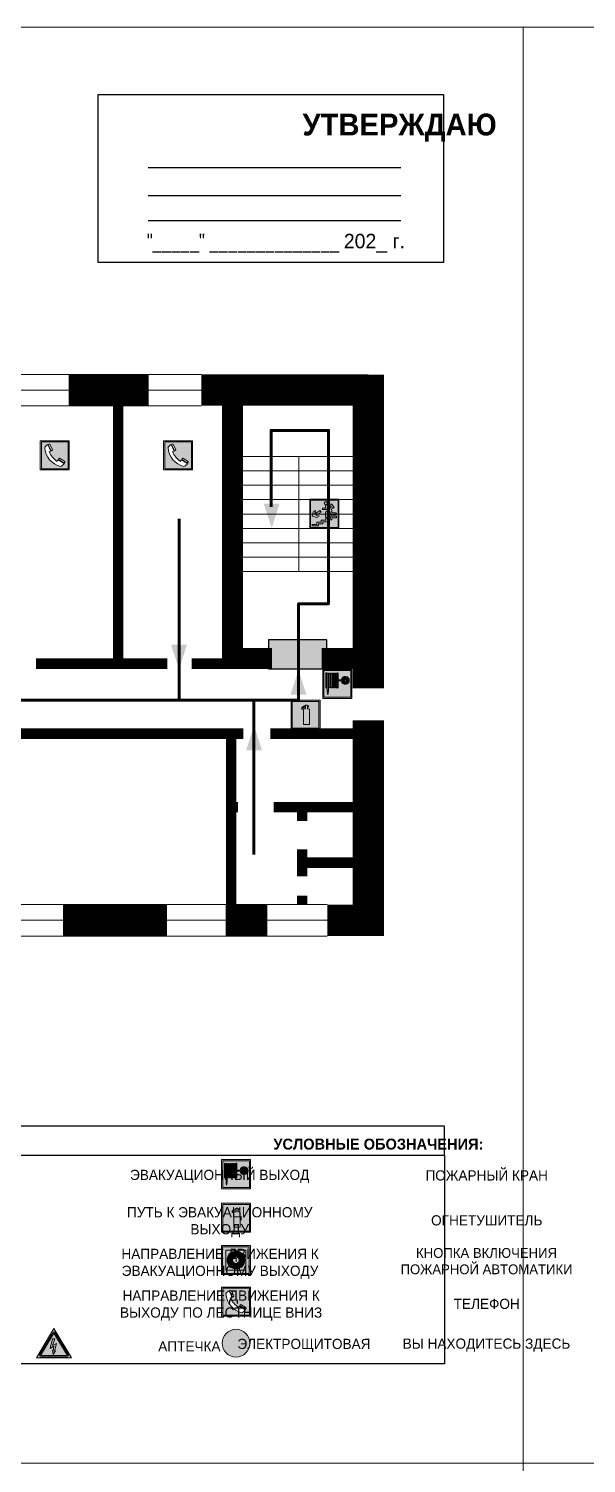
# Model space of a CAD drawing. Header units: millimetres. Extents: x 13810 to 67229, y 12374 to 21950.
# Drawn here: x 40202.7 to 40356.1, y 14154.5 to 14549.1 of the extents above; entities that cross this region are included whole.
import ezdxf

# ---------------------------------------------------------------- set-up
doc = ezdxf.new("R2010")
doc.units = ezdxf.units.MM
doc.layers.add('План_Штампы', color=7, linetype='Continuous')
doc.styles.add('обычный', font='arial.ttf')

# ---------------------------------------------------------------- blocks, each defined once
blk = doc.blocks.new('A$C3E6D3DDE')
at = {"lineweight": 5}
h = blk.add_hatch(color=40, dxfattribs=at)
h.paths.add_polyline_path([(24.1, 1.45), (16.46, -11.35), (31.74, -11.35)])
h.paths.add_polyline_path([(24.09, -0.46), (30.03, -10.41), (18.14, -10.41)], flags=16)
h.paths.add_polyline_path([(24.54, -3.08), (23.41, -6.02), (25.13, -5.01), (24.33, -8.5), (24.82, -8.27), (23.79, -9.86), (23.4, -8.04), (23.8, -8.43), (24.04, -6.29), (22.39, -7.25), (23.44, -3.08)], flags=0)
h = blk.add_hatch(color=256, dxfattribs=at)
h.paths.add_polyline_path([(24.37, 0.03, 0.567511), (23.82, 0.03), (17.59, -10.4, 0.582454), (17.86, -10.88), (30.32, -10.88, 0.582149), (30.6, -10.4)])
h.paths.add_polyline_path([(24.09, -0.46), (18.14, -10.41), (30.03, -10.41)], flags=16)
h.paths.add_polyline_path([(24.54, -3.08), (23.41, -6.02), (25.13, -5.01), (24.33, -8.5), (24.82, -8.27), (23.79, -9.86), (23.4, -8.04), (23.8, -8.43), (24.04, -6.29), (22.39, -7.25), (23.44, -3.08)], flags=0)
h = blk.add_hatch(color=40, dxfattribs=at)
h.paths.add_polyline_path([(24.09, -0.46), (18.14, -10.41), (30.03, -10.41)])
h.paths.add_polyline_path([(24.82, -8.27), (23.79, -9.86), (23.4, -8.04), (23.8, -8.43), (24.04, -6.29), (22.39, -7.25), (23.44, -3.08), (24.54, -3.08), (23.41, -6.02), (25.13, -5.01), (24.33, -8.5)], flags=16)
at = {"color": 40, "lineweight": 5}
for p, q in [((16.46, -11.35), (24.1, 1.45)), ((24.1, 1.45), (31.74, -11.35))]:
    blk.add_line(p, q, dxfattribs=at)
at = {"lineweight": 5}
for p, q in [((17.59, -10.4), (23.82, 0.03)), ((24.37, 0.03), (30.6, -10.4)), ((18.14, -10.41), (24.09, -0.46)), ((23.44, -3.08), (22.39, -7.25)), ((22.39, -7.25), (24.04, -6.29)), ((23.41, -6.02), (24.54, -3.08)), ((25.13, -5.01), (23.41, -6.02)), ((24.54, -3.08), (23.44, -3.08)), ((24.04, -6.29), (23.8, -8.43)), ((24.09, -0.46), (30.03, -10.41)), ((24.33, -8.5), (25.13, -5.01)), ((17.86, -10.88), (30.32, -10.88)), ((18.14, -10.41), (30.03, -10.41)), ((23.8, -8.43), (23.4, -8.04)), ((23.4, -8.04), (23.79, -9.86)), ((23.79, -9.86), (24.82, -8.27)), ((24.82, -8.27), (24.33, -8.5))]:
    blk.add_line(p, q, dxfattribs=at)
at = {"color": 50, "lineweight": 5}
blk.add_line((31.74, -11.35), (16.46, -11.35), dxfattribs=at)
blk = doc.blocks.new('A$C37112FD5')
at = {"true_color": 0xf5f5ff}
h = blk.add_hatch(color=7, dxfattribs=at)
h.dxf.hatch_style = 1
h.paths.add_polyline_path([(12.8, -7.4), (0, -7.4), (0, -20.2), (12.8, -20.2)])
h.paths.add_polyline_path([(12.29, -7.91), (12.29, -19.69), (0.51, -19.69), (0.51, -7.91)], flags=16)
h.paths.add_polyline_path([(4.98, -9.04, -0.42597), (5.17, -9.22), (5.17, -12.25), (5.17, -15.29, -0.432244), (4.98, -15.47), (4.83, -15.47, -0.42597), (4.64, -15.29), (4.64, -12.25), (4.64, -9.22, -0.432244), (4.83, -9.04)], flags=0)
h.paths.add_polyline_path([(4.28, -9.22), (4.28, -12.25), (4.28, -15.29, -0.432244), (4.09, -15.47), (3.94, -15.47, -0.42597), (3.75, -15.29), (3.75, -12.25), (3.75, -9.22, -0.432244), (3.94, -9.04), (4.09, -9.04, -0.42597)], flags=0)
h.paths.add_polyline_path([(5.72, -9.04), (5.87, -9.04, -0.42597), (6.06, -9.22), (6.06, -12.25), (6.06, -15.29, -0.432244), (5.87, -15.47), (5.72, -15.47, -0.42597), (5.53, -15.29), (5.53, -12.25), (5.53, -9.22, -0.432244)], flags=0)
h.paths.add_polyline_path([(6.42, -8.9), (6.5, -8.9, -0.42597), (6.69, -9.08), (6.69, -12.03), (8.21, -12.03, -15.824349), (8.21, -12.47), (6.69, -12.47), (6.69, -15.42, -0.432244), (6.5, -15.6), (6.42, -15.6)], flags=0)
h.paths.add_polyline_path([(3.39, -9.22), (3.39, -12.25), (3.39, -15.29, -0.432244), (3.2, -15.47), (3.05, -15.47, -0.42597), (2.85, -15.29), (2.85, -12.25), (2.85, -9.22, -0.432244), (3.05, -9.04), (3.2, -9.04, -0.42597)], flags=0)
h.paths.add_polyline_path([(2.5, -9.22), (2.5, -16.71), (1.96, -16.71), (1.96, -9.22, -0.432244), (2.15, -9.04), (2.31, -9.04, -0.42597)], flags=0)
h.paths.add_polyline_path([(1.61, -8.9), (1.61, -15.6), (1.57, -15.6, -0.42597), (1.37, -15.42), (1.37, -12.03), (1.37, -9.09, -0.432244), (1.57, -8.9)], flags=0)
h.paths.add_polyline_path([(9.76, -10.81), (9.76, -12.03), (8.49, -12.03, -0.336371)], flags=0)
h.paths.add_polyline_path([(8.49, -12.47), (9.76, -12.47), (9.76, -13.7, -0.336371)], flags=0)
h.paths.add_polyline_path([(10.11, -10.81, -0.336371), (11.38, -12.03), (10.11, -12.03)], flags=0)
h.paths.add_polyline_path([(10.11, -12.47), (11.38, -12.47, -0.336371), (10.11, -13.7)], flags=0)
h.paths.add_polyline_path([(2.5, -16.84), (2.5, -17.05), (1.97, -17.05), (1.97, -16.84)], flags=0)
h.paths.add_polyline_path([(2.5, -17.24, -0.033778), (2.24, -18.6, -0.033778), (1.97, -17.24)], flags=0)
h = blk.add_hatch(color=242)
h.dxf.hatch_style = 1
h.paths.add_polyline_path([(12.29, -7.91), (0.51, -7.91), (0.51, -19.69), (12.29, -19.69)])
h.paths.add_polyline_path([(6.42, -15.6), (6.42, -8.9), (6.5, -8.9, -0.42597), (6.69, -9.08), (6.69, -12.03), (8.21, -12.03, -15.824349), (8.21, -12.47), (6.69, -12.47), (6.69, -15.42, -0.432244), (6.5, -15.6)], flags=16)
h.paths.add_polyline_path([(5.87, -15.47), (5.72, -15.47, -0.42597), (5.53, -15.29), (5.53, -12.25), (5.53, -9.22, -0.432244), (5.72, -9.04), (5.87, -9.04, -0.42597), (6.06, -9.22), (6.06, -12.25), (6.06, -15.29, -0.432244)], flags=16)
h.paths.add_polyline_path([(4.98, -15.47), (4.83, -15.47, -0.42597), (4.64, -15.29), (4.64, -12.25), (4.64, -9.22, -0.432244), (4.83, -9.04), (4.98, -9.04, -0.42597), (5.17, -9.22), (5.17, -12.25), (5.17, -15.29, -0.432244)], flags=16)
h.paths.add_polyline_path([(4.09, -15.47), (3.94, -15.47, -0.42597), (3.75, -15.29), (3.75, -12.25), (3.75, -9.22, -0.432244), (3.94, -9.04), (4.09, -9.04, -0.42597), (4.28, -9.22), (4.28, -12.25), (4.28, -15.29, -0.432244)], flags=16)
h.paths.add_polyline_path([(3.2, -15.47), (3.05, -15.47, -0.42597), (2.85, -15.29), (2.85, -12.25), (2.85, -9.22, -0.432244), (3.05, -9.04), (3.2, -9.04, -0.42597), (3.39, -9.22), (3.39, -12.25), (3.39, -15.29, -0.432244)], flags=16)
h.paths.add_polyline_path([(2.5, -17.05), (1.97, -17.05), (1.97, -16.84), (2.5, -16.84)], flags=16)
h.paths.add_polyline_path([(2.5, -17.24, -0.033778), (2.24, -18.6, -0.033778), (1.97, -17.24)], flags=16)
h.paths.add_polyline_path([(2.5, -16.71), (1.96, -16.71), (1.96, -9.22, -0.432244), (2.15, -9.04), (2.31, -9.04, -0.42597), (2.5, -9.22)], flags=16)
h.paths.add_polyline_path([(1.61, -15.6), (1.57, -15.6, -0.42597), (1.37, -15.42), (1.37, -12.03), (1.37, -9.09, -0.432244), (1.57, -8.9), (1.61, -8.9)], flags=16)
h.paths.add_polyline_path([(8.49, -12.47), (9.76, -12.47), (9.76, -13.7, -0.336371)], flags=0)
h.paths.add_polyline_path([(10.11, -13.7), (10.11, -12.47), (11.38, -12.47, -0.336371)], flags=0)
h.paths.add_polyline_path([(8.49, -12.03, -0.336371), (9.76, -10.81), (9.76, -12.03)], flags=0)
h.paths.add_polyline_path([(10.11, -12.03), (10.11, -10.81, -0.336371), (11.38, -12.03)], flags=0)
h = blk.add_hatch(color=7, dxfattribs=at)
h.dxf.hatch_style = 1
h.paths.add_polyline_path([(1.61, -8.9), (1.57, -8.9, 0.432244), (1.37, -9.09), (1.37, -12.03), (1.37, -15.42, 0.42597), (1.57, -15.6), (1.61, -15.6)])
h.paths.add_polyline_path([(2.5, -9.22, 0.42597), (2.31, -9.04), (2.15, -9.04, 0.432244), (1.96, -9.22), (1.96, -16.71), (2.5, -16.71)])
h.paths.add_polyline_path([(2.5, -16.84), (1.97, -16.84), (1.97, -17.05), (2.5, -17.05)])
h.paths.add_polyline_path([(2.5, -17.24), (1.97, -17.24, 0.033778), (2.24, -18.6, 0.033778)])
h.paths.add_polyline_path([(3.39, -12.25), (3.39, -9.22, 0.42597), (3.2, -9.04), (3.05, -9.04, 0.432244), (2.85, -9.22), (2.85, -12.25), (2.85, -15.29, 0.42597), (3.05, -15.47), (3.2, -15.47, 0.432244), (3.39, -15.29)])
h.paths.add_polyline_path([(4.28, -12.25), (4.28, -9.22, 0.42597), (4.09, -9.04), (3.94, -9.04, 0.432244), (3.75, -9.22), (3.75, -12.25), (3.75, -15.29, 0.42597), (3.94, -15.47), (4.09, -15.47, 0.432244), (4.28, -15.29)])
h.paths.add_polyline_path([(5.17, -12.25), (5.17, -9.22, 0.42597), (4.98, -9.04), (4.83, -9.04, 0.432244), (4.64, -9.22), (4.64, -12.25), (4.64, -15.29, 0.42597), (4.83, -15.47), (4.98, -15.47, 0.432244), (5.17, -15.29)])
h.paths.add_polyline_path([(6.06, -12.25), (6.06, -9.22, 0.42597), (5.87, -9.04), (5.72, -9.04, 0.432244), (5.53, -9.22), (5.53, -12.25), (5.53, -15.29, 0.42597), (5.72, -15.47), (5.87, -15.47, 0.432244), (6.06, -15.29)])
h.paths.add_polyline_path([(6.69, -12.47), (8.21, -12.47, 15.824349), (8.21, -12.03), (6.69, -12.03), (6.69, -9.08, 0.42597), (6.5, -8.9), (6.42, -8.9), (6.42, -15.6), (6.5, -15.6, 0.432244), (6.69, -15.42)])
h.paths.add_polyline_path([(8.49, -12.47), (9.76, -12.47), (9.76, -13.7, -0.336371)], flags=16)
h.paths.add_polyline_path([(8.49, -12.03, -0.336371), (9.76, -10.81), (9.76, -12.03)], flags=16)
h.paths.add_polyline_path([(10.11, -12.47), (11.38, -12.47, -0.336371), (10.11, -13.7)], flags=16)
h.paths.add_polyline_path([(10.11, -12.03), (10.11, -10.81, -0.336371), (11.38, -12.03)], flags=16)
h = blk.add_hatch(color=242)
h.dxf.hatch_style = 1
h.paths.add_polyline_path([(9.76, -10.81, 0.336371), (8.49, -12.03), (9.76, -12.03)])
h.paths.add_polyline_path([(10.11, -10.81), (10.11, -12.03), (11.38, -12.03, 0.336371)])
h.paths.add_polyline_path([(11.38, -12.47), (10.11, -12.47), (10.11, -13.7, 0.336371)])
h.paths.add_polyline_path([(9.76, -12.47), (8.49, -12.47, 0.336371), (9.76, -13.7)])
at = {"color": 242, "lineweight": 5}
for p, q in [((0, -20.2), (0, -7.4)), ((0, -7.4), (12.8, -7.4)), ((1.37, -12.03), (1.37, -9.08)), ((1.37, -12.03), (1.37, -15.42)), ((1.57, -8.9), (1.61, -8.9)), ((1.61, -8.9), (1.61, -15.6)), ((1.96, -16.71), (1.96, -9.22)), ((2.15, -9.04), (2.31, -9.04)), ((2.5, -16.71), (2.5, -9.22)), ((2.85, -12.25), (2.85, -9.22)), ((2.85, -12.25), (2.85, -15.29)), ((3.05, -9.04), (3.2, -9.04)), ((3.39, -12.25), (3.39, -9.22)), ((3.39, -12.25), (3.39, -15.29)), ((3.75, -12.25), (3.75, -9.22)), ((3.75, -12.25), (3.75, -15.29)), ((3.94, -9.04), (4.09, -9.04)), ((4.28, -12.25), (4.28, -9.22)), ((4.28, -12.25), (4.28, -15.29)), ((4.64, -12.25), (4.64, -9.22)), ((4.64, -12.25), (4.64, -15.29)), ((4.83, -9.04), (4.98, -9.04)), ((5.17, -12.25), (5.17, -9.22)), ((5.17, -12.25), (5.17, -15.29)), ((5.53, -12.25), (5.53, -9.22)), ((5.53, -12.25), (5.53, -15.29)), ((5.72, -9.04), (5.87, -9.04)), ((6.06, -12.25), (6.06, -9.22)), ((6.06, -12.25), (6.06, -15.29)), ((6.42, -8.9), (6.42, -15.6)), ((6.5, -8.9), (6.42, -8.9)), ((6.69, -12.03), (6.69, -9.08)), ((8.21, -12.03), (6.69, -12.03)), ((8.21, -12.47), (6.69, -12.47)), ((6.69, -12.47), (6.69, -15.42)), ((9.76, -12.03), (8.49, -12.03)), ((9.76, -12.47), (8.49, -12.47)), ((9.76, -10.81), (9.76, -12.03)), ((9.76, -12.47), (9.76, -13.7)), ((10.11, -10.81), (10.11, -12.03)), ((11.38, -12.03), (10.11, -12.03)), ((11.38, -12.47), (10.11, -12.47)), ((10.11, -12.47), (10.11, -13.7)), ((12.8, -20.2), (12.8, -7.4)), ((1.57, -15.6), (1.61, -15.6)), ((1.96, -16.71), (2.5, -16.71)), ((1.97, -16.84), (2.5, -16.84)), ((1.97, -17.05), (1.97, -16.84)), ((2.5, -17.05), (1.97, -17.05)), ((1.97, -17.24), (2.5, -17.24)), ((2.5, -16.84), (2.5, -17.05)), ((3.05, -15.47), (3.2, -15.47)), ((3.94, -15.47), (4.09, -15.47)), ((4.83, -15.47), (4.98, -15.47)), ((5.72, -15.47), (5.87, -15.47)), ((6.42, -15.6), (6.5, -15.6)), ((0, -20.2), (12.8, -20.2))]:
    blk.add_line(p, q, dxfattribs=at)
blk.add_lwpolyline([(0.51, -7.91), (12.29, -7.91), (12.29, -19.69), (0.51, -19.69)], close=True, dxfattribs=at)
for centre, radius, start, end in [((1.56, -9.09), 0.182, 87.10267, 180.60715), ((2.15, -9.22), 0.182, 87.10267, 180.60715), ((2.32, -9.22), 0.182, 359.39285, 92.89733), ((3.04, -9.22), 0.182, 87.10267, 180.60715), ((3.21, -9.22), 0.182, 359.39285, 92.89733), ((3.93, -9.22), 0.182, 87.10267, 180.60715), ((4.1, -9.22), 0.182, 359.39285, 92.89733), ((4.82, -9.22), 0.182, 87.10267, 180.60715), ((4.99, -9.22), 0.182, 359.39285, 92.89733), ((5.71, -9.22), 0.182, 87.10267, 180.60715), ((5.88, -9.22), 0.182, 359.39285, 92.89733), ((6.51, -9.09), 0.182, 359.39285, 92.89733), ((9.93, -12.25), 1.74, 187.23185, 172.76815), ((9.93, -12.25), 1.46, 96.99266, 171.35851), ((9.93, -12.25), 1.46, 188.64149, 263.00734), ((9.93, -12.25), 1.46, 8.64149, 83.00734), ((9.93, -12.25), 1.46, 276.99266, 351.35851), ((1.56, -15.42), 0.182, 179.39285, 272.89733), ((12.17, -15.98), 10.27, 187.04098, 194.7793), ((-7.7, -15.98), 10.27, 345.2207, 352.95902), ((3.04, -15.29), 0.182, 179.39285, 272.89733), ((3.21, -15.29), 0.182, 267.10267, 0.60715), ((3.93, -15.29), 0.182, 179.39285, 272.89733), ((4.1, -15.29), 0.182, 267.10267, 0.60715), ((4.82, -15.29), 0.182, 179.39285, 272.89733), ((4.99, -15.29), 0.182, 267.10267, 0.60715), ((5.71, -15.29), 0.182, 179.39285, 272.89733), ((5.88, -15.29), 0.182, 267.10267, 0.60715), ((6.51, -15.42), 0.182, 267.10267, 0.60715)]:
    blk.add_arc(centre, radius, start, end, dxfattribs=at)
blk = doc.blocks.new('A$C7B8C2D5B')
at = {"lineweight": 0}
h = blk.add_hatch(color=5, dxfattribs=at)
h.dxf.hatch_style = 1
h.paths.add_polyline_path([(1.4, -3.02, 1), (-2.11, -3.02, 1)])
at = {"color": 5, "lineweight": 0}
blk.add_circle((-0.36, -3.02), 1.75, dxfattribs=at)
blk = doc.blocks.new('A$C456E1F9C')
at = {"lineweight": 5}
h = blk.add_hatch(color=242, dxfattribs=at)
h.paths.add_polyline_path([(0.51, -1.47), (0.51, -13.26), (12.29, -13.26), (12.29, -1.47)])
h.paths.add_polyline_path([(5.42, -4.95, -0.254479), (4.78, -5.4), (3.52, -2.53, -0.209735), (4.23, -2.4)], flags=16)
h.paths.add_polyline_path([(8.53, -8.6), (10.87, -10.17), (10.54, -10.76), (8.03, -9.13, -0.192251)], flags=16)
h.paths.add_polyline_path([(4.61, -5.49, 0.005518), (3.87, -5.72, 0.128647), (7.49, -10.01, 0.00809), (7.83, -9.33), (10.47, -10.97, -0.16736), (8.99, -12.25, -0.327862), (1.95, -3.95, -0.166952), (3.36, -2.62)], flags=16)
at = {"color": 242, "lineweight": 5}
for p, q in [((0, -13.77), (0, -0.97)), ((12.8, -0.97), (0, -0.97)), ((4.61, -5.49), (3.36, -2.62)), ((3.52, -2.53), (4.78, -5.4)), ((4.23, -2.4), (5.42, -4.95)), ((12.8, -13.77), (12.8, -0.97)), ((7.83, -9.33), (10.47, -10.97)), ((8.03, -9.13), (10.54, -10.76)), ((10.81, -10.12), (8.53, -8.6)), ((10.54, -10.76), (10.8, -10.3)), ((10.8, -10.3), (10.81, -10.12)), ((0, -13.77), (12.8, -13.77))]:
    blk.add_line(p, q, dxfattribs=at)
blk.add_lwpolyline([(0.51, -1.47), (12.29, -1.47), (12.29, -13.26), (0.51, -13.26)], close=True, dxfattribs=at)
for centre, radius, start, end in [((4.59, -5.34), 2.99, 114.28453, 152.19739), ((11.12, -3.31), 9.19, 183.99153, 256.60086), ((4.02, -3.27), 0.891, 76.32839, 123.70924), ((14.98, -39.1), 35.17, 107.14873, 108.41345), ((13.86, -0.94), 11.08, 205.55365, 234.87622), ((4.68, -4.59), 0.824, 276.9621, 334.07228), ((-13.31, 0.8), 23.44, 332.54871, 334.40268), ((8.94, -9.5), 0.989, 114.40924, 157.93883), ((7.87, -9.46), 3, 291.92908, 329.9329)]:
    blk.add_arc(centre, radius, start, end, dxfattribs=at)
blk = doc.blocks.new('A$C54414219')
at = {"true_color": 0xffffff}
h = blk.add_hatch(color=7, dxfattribs=at)
h.paths.add_polyline_path([(2.39, -9.45), (2.39, -18.3), (11.23, -18.3), (11.23, -9.45)], flags=0)
h.paths.add_polyline_path([(10.71, -13.87, -1), (2.92, -13.87, -1)], flags=0)
h.paths.add_polyline_path([(8.3, -13.87, -1), (5.33, -13.87, -1)], flags=0)
h.paths.add_polyline_path([(0.41, -7.47), (0.41, -20.27), (13.21, -20.27), (13.21, -7.47)])
h.paths.add_polyline_path([(0.92, -19.77), (12.71, -19.77), (12.71, -7.98), (0.92, -7.98)], flags=16)
h.paths.add_polyline_path([(11.23, -9.45), (11.23, -18.3), (2.39, -18.3), (2.39, -9.45)], flags=0)
at = {"lineweight": 5}
h = blk.add_hatch(color=242, dxfattribs=at)
h.paths.add_polyline_path([(12.71, -7.98), (0.92, -7.98), (0.92, -19.77), (12.71, -19.77)])
h.paths.add_polyline_path([(11.23, -18.3), (2.39, -18.3), (2.39, -9.45), (11.23, -9.45)], flags=16)
h.paths.add_polyline_path([(10.71, -13.87, -1), (2.92, -13.87, -1)], flags=0)
h.paths.add_polyline_path([(8.3, -13.87, -1), (5.33, -13.87, -1)], flags=0)
at = {"true_color": 0xffffff}
h = blk.add_hatch(color=7, dxfattribs=at)
h.paths.add_polyline_path([(2.39, -9.45), (2.39, -18.3), (11.23, -18.3), (11.23, -9.45)])
h.paths.add_polyline_path([(10.71, -13.87, -1), (2.92, -13.87, -1)], flags=16)
h.paths.add_polyline_path([(8.3, -13.87, -1), (5.33, -13.87, -1)], flags=0)
at = {"lineweight": 5}
h = blk.add_hatch(color=242, dxfattribs=at)
h.paths.add_polyline_path([(2.92, -13.87, 1), (10.71, -13.87, 1)])
h.paths.add_polyline_path([(8.3, -13.87, -1), (5.33, -13.87, -1)], flags=16)
at = {"color": 242, "lineweight": 5}
for p, q in [((0.41, -20.27), (0.41, -7.47)), ((0.41, -7.47), (13.21, -7.47)), ((0.41, -7.47), (13.21, -7.47)), ((13.21, -20.27), (13.21, -7.47)), ((0.41, -20.27), (13.21, -20.27))]:
    blk.add_line(p, q, dxfattribs=at)
for points in [[(0.92, -7.98), (12.71, -7.98), (12.71, -19.77), (0.92, -19.77)], [(2.39, -9.45), (11.23, -9.45), (11.23, -18.3), (2.39, -18.3)]]:
    blk.add_lwpolyline(points, close=True, dxfattribs=at)
for radius in [3.89, 1.49]:
    blk.add_circle((6.81, -13.87), radius, dxfattribs=at)
blk = doc.blocks.new('A$C3AD82952')
at = {"true_color": 0xf5f5ff}
h = blk.add_hatch(color=7, dxfattribs=at)
h.dxf.hatch_style = 1
h.paths.add_polyline_path([(8.21, 8.73, 0.414214), (7.89, 9.05), (7.22, 9.05), (7.22, 9.92), (7.59, 9.92, 1), (7.57, 10.36), (7.22, 10.36), (7.22, 10.6), (6.43, 10.6), (6.43, 10.36), (6.01, 10.36), (4.74, 9.59), (4.74, 8.69), (4.98, 8.73), (4.98, 9.26), (6.12, 9.91), (6.43, 9.91), (6.43, 9.05), (5.76, 9.05, 0.414214), (5.44, 8.73), (5.44, 2.2), (8.21, 2.2)], flags=0)
h.paths.add_polyline_path([(12.8, 12.8), (0, 12.8), (0, 0), (12.8, 0)])
h.paths.add_polyline_path([(0.51, 12.29), (12.29, 12.29), (12.29, 0.51), (0.51, 0.51)], flags=16)
h.paths.add_polyline_path([(4.74, 9.59), (6.01, 10.36), (6.43, 10.36), (6.43, 10.6), (7.22, 10.6), (7.22, 10.36), (7.59, 10.36, -0.94586), (7.59, 9.92), (7.22, 9.92), (7.22, 9.05), (7.89, 9.05, -0.414214), (8.21, 8.73), (8.21, 2.2), (5.44, 2.2), (5.44, 8.73, -0.414214), (5.76, 9.05), (6.43, 9.05), (6.43, 9.91), (6.12, 9.91), (4.98, 9.26), (4.98, 8.73), (4.74, 8.69)], flags=0)
h = blk.add_hatch(color=242)
h.dxf.hatch_style = 1
h.paths.add_polyline_path([(12.29, 12.29), (0.51, 12.29), (0.51, 0.51), (12.29, 0.51)])
h.paths.add_polyline_path([(4.74, 8.69), (4.74, 9.59), (6.01, 10.36), (6.43, 10.36), (6.43, 10.6), (7.22, 10.6), (7.22, 10.36), (7.59, 10.36, -0.94586), (7.59, 9.92), (7.22, 9.92), (7.22, 9.05), (7.89, 9.05, -0.414214), (8.21, 8.73), (8.21, 2.2), (5.44, 2.2), (5.44, 8.73, -0.414214), (5.76, 9.05), (6.43, 9.05), (6.43, 9.91), (6.12, 9.91), (4.98, 9.26), (4.98, 8.73)], flags=16)
h = blk.add_hatch(color=7, dxfattribs=at)
h.dxf.hatch_style = 1
h.paths.add_polyline_path([(8.21, 8.73, 0.414214), (7.89, 9.05), (7.22, 9.05), (7.22, 9.92), (7.59, 9.92, 1), (7.57, 10.36), (7.22, 10.36), (7.22, 10.6), (6.43, 10.6), (6.43, 10.36), (6.01, 10.36), (4.74, 9.59), (4.74, 8.69), (4.98, 8.73), (4.98, 9.26), (6.12, 9.91), (6.43, 9.91), (6.43, 9.05), (5.76, 9.05, 0.414214), (5.44, 8.73), (5.44, 2.2), (8.21, 2.2)])
at = {"color": 242, "lineweight": 5}
for p, q in [((0, 0), (0, 12.8)), ((0, 12.8), (12.8, 12.8)), ((12.8, 0), (12.8, 12.8)), ((6.01, 10.36), (4.74, 9.59)), ((4.74, 9.59), (4.74, 8.69)), ((4.74, 8.69), (4.98, 8.73)), ((4.98, 9.26), (6.12, 9.91)), ((4.98, 8.73), (4.98, 9.26)), ((5.44, 2.2), (5.44, 8.73)), ((5.76, 9.05), (6.43, 9.05)), ((6.01, 10.36), (6.43, 10.36)), ((6.12, 9.91), (6.43, 9.91)), ((7.22, 10.6), (6.43, 10.6)), ((6.43, 10.6), (6.43, 10.36)), ((6.43, 9.91), (6.43, 9.05)), ((7.22, 10.36), (7.22, 10.6)), ((7.59, 10.36), (7.22, 10.36)), ((7.22, 9.05), (7.22, 9.92)), ((7.59, 9.92), (7.22, 9.92)), ((7.89, 9.05), (7.22, 9.05)), ((8.21, 2.2), (8.21, 8.73)), ((0, 0), (12.8, 0)), ((5.44, 2.2), (8.21, 2.2))]:
    blk.add_line(p, q, dxfattribs=at)
blk.add_lwpolyline([(0.51, 12.29), (12.29, 12.29), (12.29, 0.51), (0.51, 0.51)], close=True, dxfattribs=at)
for centre, radius, start, end in [((5.76, 8.73), 0.32, 90, 180), ((7.58, 10.14), 0.223, 273.18746, 86.81254), ((7.89, 8.73), 0.32, 0, 90)]:
    blk.add_arc(centre, radius, start, end, dxfattribs=at)
blk = doc.blocks.new('A$C7B4425F7')
at = {"true_color": 0xffffff}
blk.add_hatch(color=7, dxfattribs=at).paths.add_polyline_path([(0, 0), (-16, 0), (-16, -8), (0, -8)])
h = blk.add_hatch(color=126)
h.paths.add_polyline_path([(-0.2, -0.2), (-15.8, -0.2), (-15.8, -7.8), (-0.2, -7.8)])
h.paths.add_polyline_path([(-11.76, -2.03), (-11.76, -3.66), (-11.17, -3.66, -0.568275), (-11.17, -6.18), (-12.58, -6.18), (-12.58, -2.03)], flags=16)
h.paths.add_polyline_path([(-13.33, -4.12, -0.495768), (-13.59, -6.18), (-15.03, -6.18), (-15.03, -2.03), (-13.59, -2.03, -0.487973)], flags=16)
h.paths.add_polyline_path([(-10.25, -2.03), (-9.48, -2.03), (-9.48, -6.18), (-10.25, -6.18)], flags=16)
h.paths.add_polyline_path([(-13.84, -3.69), (-14.24, -3.69), (-14.24, -3.03), (-13.9, -3.03, -0.692621)], flags=0)
h.paths.add_polyline_path([(-9.15, -2.03), (-8.4, -2.03), (-8.04, -3.07), (-7.68, -2.03), (-6.93, -2.03), (-7.64, -4.1), (-6.93, -6.18), (-7.68, -6.18), (-8.04, -5.14), (-8.4, -6.18), (-9.15, -6.18), (-8.44, -4.1)], flags=16)
h.paths.add_polyline_path([(-11.76, -4.46), (-11.42, -4.46, -0.692621), (-11.36, -5.12), (-11.76, -5.12)], flags=0)
h.paths.add_polyline_path([(-13.9, -5.2), (-14.24, -5.2), (-14.24, -4.55), (-13.84, -4.55, -0.708038)], flags=0)
edge = h.paths.add_edge_path(flags=16)
edge.add_ellipse((-5.51, -4.08), major_axis=(0, 2.05), ratio=0.586184, start_angle=0, end_angle=360)
edge = h.paths.add_edge_path(flags=0)
edge.add_ellipse((-5.51, -4.08), major_axis=(0, 1.14), ratio=0.454828, start_angle=0, end_angle=360)
h.paths.add_polyline_path([(-4.13, -4.96, 0.377264), (-3.48, -4.52, 0.0555), (-3.16, -2.03), (-1.66, -2.03), (-1.66, -4.96), (-0.96, -4.96), (-0.96, -7.01), (-1.75, -7.01), (-1.75, -6.18), (-3.3, -6.18), (-3.3, -7.02), (-4.13, -7.02)], flags=16)
h.paths.add_polyline_path([(-2.73, -2.91), (-2.28, -2.91), (-2.28, -4.96), (-3.05, -4.96, 0.079136)], flags=0)
at = {"color": 126}
blk.add_lwpolyline([(-16, -8), (0, -8), (0, 0), (-16, 0)], close=True, dxfattribs=at)
blk = doc.blocks.new('вниз 3')
at = {"lineweight": 0, "true_color": 0xffffff}
h = blk.add_hatch(color=7, dxfattribs=at)
h.dxf.hatch_style = 1
h.paths.add_polyline_path([(40997.5, -4475.69), (40997.25, -4475.28), (40995.76, -4476.15), (40995.97, -4475.23), (40995.39, -4475.56), (40995.05, -4476.83), (40996.33, -4477.17), (40996.91, -4476.83), (40996, -4476.55)], flags=0)
h.paths.add_polyline_path([(40999.81, -4473.95), (41000.22, -4473.95), (41000.64, -4474.67), (41001.03, -4474.43), (41000.46, -4473.49), (41000.42, -4473.49), (40999.43, -4473.49), (40998.68, -4473.92), (40998.68, -4474.57), (40997.88, -4474.57), (40997.88, -4475), (40999.14, -4475), (40999.14, -4474.43), (40999.14, -4474.38), (40999.59, -4475.15), (40998.72, -4475.67), (40998.72, -4477.06), (40999.24, -4477.06), (40999.24, -4475.96), (40999.95, -4475.56), (40999.95, -4476.43), (41001.61, -4476.43), (41001.61, -4475.88), (41000.47, -4475.88), (41000.47, -4475.12)], flags=0)
h.paths.add_polyline_path([(40999.2, -4473.24, 1), (40998.35, -4473.24, 1)], flags=0)
h.paths.add_polyline_path([(41000.46, -4477.26), (41001.69, -4477.26), (41001.69, -4476.84), (41000.03, -4476.84), (41000.03, -4477.39), (40998.78, -4477.39), (40998.78, -4477.95), (40997.53, -4477.95), (40997.53, -4478.5), (40996.29, -4478.5), (40996.29, -4479.06), (40995.05, -4479.06), (40995.05, -4479.48), (40995.29, -4479.48), (40996.72, -4479.48), (40996.72, -4478.92), (40997.97, -4478.92), (40997.97, -4478.36), (40999.2, -4478.36), (40999.2, -4477.81), (41000.46, -4477.81)], flags=0)
h.paths.add_polyline_path([(41002.37, -4472.17), (40994.37, -4472.17), (40994.37, -4480.17), (41002.37, -4480.17)])
h.paths.add_polyline_path([(41002.16, -4479.96), (40994.57, -4479.96), (40994.57, -4472.37), (41002.16, -4472.37)], flags=16)
h.paths.add_polyline_path([(41001.61, -4475.88), (41001.61, -4476.43), (40999.95, -4476.43), (40999.95, -4475.56), (40999.24, -4475.96), (40999.24, -4477.06), (40998.72, -4477.06), (40998.72, -4475.67), (40999.59, -4475.15), (40999.14, -4474.38), (40999.14, -4474.43), (40999.14, -4475), (40997.88, -4475), (40997.88, -4474.57), (40998.68, -4474.57), (40998.68, -4473.92), (40999.43, -4473.49), (41000.42, -4473.49), (41000.46, -4473.49), (41001.03, -4474.43), (41000.64, -4474.67), (41000.22, -4473.95), (40999.81, -4473.95), (41000.47, -4475.12), (41000.47, -4475.88)], flags=0)
h.paths.add_polyline_path([(41001.69, -4476.84), (41001.69, -4477.26), (41000.46, -4477.26), (41000.46, -4477.81), (40999.2, -4477.81), (40999.2, -4478.36), (40997.97, -4478.36), (40997.97, -4478.92), (40996.72, -4478.92), (40996.72, -4479.48), (40995.05, -4479.48), (40995.05, -4479.06), (40996.29, -4479.06), (40996.29, -4478.5), (40997.53, -4478.5), (40997.53, -4477.95), (40998.78, -4477.95), (40998.78, -4477.39), (41000.03, -4477.39), (41000.03, -4476.84)], flags=0)
h.paths.add_polyline_path([(40998.35, -4473.24, -1), (40999.2, -4473.24, -1)], flags=0)
h.paths.add_polyline_path([(40997.5, -4475.69), (40996, -4476.55), (40996.91, -4476.83), (40996.33, -4477.17), (40995.05, -4476.83), (40995.39, -4475.56), (40995.97, -4475.23), (40995.76, -4476.15), (40997.25, -4475.28)], flags=0)
at = {"lineweight": 0}
h = blk.add_hatch(color=126, dxfattribs=at)
h.dxf.hatch_style = 1
h.paths.add_polyline_path([(41002.16, -4472.37), (40994.57, -4472.37), (40994.57, -4479.96), (41002.16, -4479.96)])
h.paths.add_polyline_path([(40995.97, -4475.23), (40995.76, -4476.15), (40997.25, -4475.28), (40997.5, -4475.69), (40996, -4476.55), (40996.91, -4476.83), (40996.33, -4477.17), (40995.05, -4476.83), (40995.39, -4475.56)], flags=16)
h.paths.add_polyline_path([(40997.88, -4474.57), (40998.68, -4474.57), (40998.68, -4473.92), (40999.43, -4473.49), (41000.42, -4473.49), (41000.46, -4473.49), (41001.03, -4474.43), (41000.64, -4474.67), (41000.22, -4473.95), (40999.81, -4473.95), (41000.47, -4475.12), (41000.47, -4475.88), (41001.61, -4475.88), (41001.61, -4476.43), (40999.95, -4476.43), (40999.95, -4475.56), (40999.24, -4475.96), (40999.24, -4477.06), (40998.72, -4477.06), (40998.72, -4475.67), (40999.59, -4475.15), (40999.14, -4474.38), (40999.14, -4474.43), (40999.14, -4475), (40997.88, -4475)], flags=16)
h.paths.add_polyline_path([(40998.35, -4473.24, -1), (40999.2, -4473.24, -1)], flags=16)
h.paths.add_polyline_path([(40997.53, -4477.95), (40998.78, -4477.95), (40998.78, -4477.39), (41000.03, -4477.39), (41000.03, -4476.84), (41001.69, -4476.84), (41001.69, -4477.26), (41000.46, -4477.26), (41000.46, -4477.81), (40999.2, -4477.81), (40999.2, -4478.36), (40997.97, -4478.36), (40997.97, -4478.92), (40996.72, -4478.92), (40996.72, -4479.48), (40995.05, -4479.48), (40995.05, -4479.06), (40996.29, -4479.06), (40996.29, -4478.5), (40997.53, -4478.5)], flags=16)
at = {"lineweight": 0, "true_color": 0xffffff}
h = blk.add_hatch(color=7, dxfattribs=at)
h.dxf.hatch_style = 1
h.paths.add_polyline_path([(40999.2, -4473.24, 1), (40998.35, -4473.24, 1)])
h.paths.add_polyline_path([(40999.81, -4473.95), (41000.22, -4473.95), (41000.64, -4474.67), (41001.03, -4474.43), (41000.46, -4473.49), (41000.42, -4473.49), (40999.43, -4473.49), (40998.68, -4473.92), (40998.68, -4474.57), (40997.88, -4474.57), (40997.88, -4475), (40999.14, -4475), (40999.14, -4474.43), (40999.14, -4474.38), (40999.59, -4475.15), (40998.72, -4475.67), (40998.72, -4477.06), (40999.24, -4477.06), (40999.24, -4475.96), (40999.95, -4475.56), (40999.95, -4476.43), (41001.61, -4476.43), (41001.61, -4475.88), (41000.47, -4475.88), (41000.47, -4475.12)])
h.paths.add_polyline_path([(40999.2, -4477.81), (41000.46, -4477.81), (41000.46, -4477.26), (41001.69, -4477.26), (41001.69, -4476.84), (41000.03, -4476.84), (41000.03, -4477.39), (40998.78, -4477.39), (40998.78, -4477.95), (40997.53, -4477.95), (40997.53, -4478.5), (40996.29, -4478.5), (40996.29, -4479.06), (40995.05, -4479.06), (40995.05, -4479.48), (40995.29, -4479.48), (40996.72, -4479.48), (40996.72, -4478.92), (40997.97, -4478.92), (40997.97, -4478.36), (40999.2, -4478.36)])
h.paths.add_polyline_path([(40997.5, -4475.69), (40997.25, -4475.28), (40995.76, -4476.15), (40995.97, -4475.23), (40995.39, -4475.56), (40995.05, -4476.83), (40996.33, -4477.17), (40996.91, -4476.83), (40996, -4476.55)])
at = {"color": 126, "lineweight": 0}
for points in [[(40994.37, -4472.17), (41002.37, -4472.17), (41002.37, -4480.17), (40994.37, -4480.17)], [(40994.57, -4472.37), (41002.16, -4472.37), (41002.16, -4479.96), (40994.57, -4479.96)]]:
    blk.add_lwpolyline(points, close=True, dxfattribs=at)
for points in [[(40999.14, -4474.43), (40999.14, -4475), (40997.88, -4475), (40997.88, -4474.57), (40998.68, -4474.57), (40998.68, -4473.92), (40999.43, -4473.49), (41000.42, -4473.49), (41000.46, -4473.49), (41001.03, -4474.43), (41000.64, -4474.67), (41000.22, -4473.95), (40999.81, -4473.95), (41000.47, -4475.12), (41000.47, -4475.88), (41001.61, -4475.88), (41001.61, -4476.43), (40999.95, -4476.43), (40999.95, -4475.56), (40999.24, -4475.96), (40999.24, -4477.06), (40998.72, -4477.06), (40998.72, -4475.67), (40999.59, -4475.15), (40999.14, -4474.38), (40999.14, -4474.43)], [(40995.05, -4476.83), (40995.39, -4475.56), (40995.97, -4475.23), (40995.76, -4476.15), (40997.25, -4475.28), (40997.5, -4475.69), (40996, -4476.55), (40996.91, -4476.83), (40996.33, -4477.17), (40995.05, -4476.83)], [(40995.29, -4479.48), (40995.05, -4479.48), (40995.05, -4479.06), (40996.29, -4479.06), (40996.29, -4478.5), (40997.53, -4478.5), (40997.53, -4477.95), (40998.78, -4477.95), (40998.78, -4477.39), (41000.03, -4477.39), (41000.03, -4476.84), (41001.69, -4476.84), (41001.69, -4477.26), (41000.46, -4477.26), (41000.46, -4477.81), (40999.2, -4477.81), (40999.2, -4478.36), (40997.97, -4478.36), (40997.97, -4478.92), (40996.72, -4478.92), (40996.72, -4479.48), (40995.05, -4479.48)]]:
    blk.add_lwpolyline(points, dxfattribs=at)
blk.add_circle((40998.77, -4473.24), 0.426, dxfattribs=at)

msp = doc.modelspace()

# ---------------------------------------------------------------- linework, layer by layer
at = {"color": 126, "lineweight": 0, "true_color": 0x008754}
for points in [[(39738.71, 14549.45), (40338.71, 14549.45), (40338.71, 14154.45), (39738.71, 14154.45)], [(39738.71, 14549.45), (40338.71, 14549.45), (40338.71, 14154.45), (39738.71, 14154.45)], [(39738.71, 14549.45), (40338.71, 14549.45), (40338.71, 14154.45), (39738.71, 14154.45)], [(39738.71, 14549.45), (40338.71, 14549.45), (40338.71, 14154.45), (39738.71, 14154.45)], [(40338.71, 14549.45), (40938.71, 14549.45), (40938.71, 14154.45), (40338.71, 14154.45)], [(40338.71, 14549.45), (40938.71, 14549.45), (40938.71, 14154.45), (40338.71, 14154.45)], [(40338.71, 14549.45), (40938.71, 14549.45), (40938.71, 14154.45), (40338.71, 14154.45)], [(40338.71, 14549.45), (40938.71, 14549.45), (40938.71, 14154.45), (40338.71, 14154.45)], [(39738.71, 14154.45), (40338.71, 14154.45), (40338.71, 13759.45), (39738.71, 13759.45)], [(39738.71, 14154.45), (40338.71, 14154.45), (40338.71, 13759.45), (39738.71, 13759.45)], [(39738.71, 14154.45), (40338.71, 14154.45), (40338.71, 13759.45), (39738.71, 13759.45)], [(40338.71, 14154.45), (40938.71, 14154.45), (40938.71, 13759.45), (40338.71, 13759.45)], [(40338.71, 14154.45), (40938.71, 14154.45), (40938.71, 13759.45), (40338.71, 13759.45)], [(40338.71, 14154.45), (40938.71, 14154.45), (40938.71, 13759.45), (40338.71, 13759.45)], [(40338.71, 14154.45), (40938.71, 14154.45), (40938.71, 13759.45), (40338.71, 13759.45)]]:
    msp.add_lwpolyline(points, close=True, dxfattribs=at)
for points in [[(40221.8, 14530.94), (40316.8, 14530.94), (40316.8, 14484.73), (40221.8, 14484.73)], [(40173.33, 14239.17), (40317.09, 14239.17), (40317.09, 14247.22), (40173.33, 14247.22)], [(40173.33, 14239.17), (40317.09, 14239.17), (40317.09, 14181.77), (40173.33, 14181.77)]]:
    msp.add_lwpolyline(points, close=True)
for points in [[(40235.55, 14510.89), (40305.08, 14510.89)], [(40235.55, 14503.13), (40305.08, 14503.13)], [(40235.55, 14496.34), (40305.08, 14496.34)]]:
    msp.add_lwpolyline(points)
at = {"lineweight": 0}
for points, const_width in [([(40296.12, 14367.59), (40296.12, 14453.9)], 8.64), ([(40199.58, 14449.65), (40178.47, 14449.65)], 8.64), ([(40235.74, 14449.65), (40213.72, 14449.65)], 8.64), ([(40227.33, 14374.4), (40227.33, 14449.65)], 2.88), ([(40296.12, 14449.65), (40250.19, 14449.65)], 8.64), ([(40269.64, 14375.83), (40258.78, 14375.83), (40258.78, 14449.65)], 5.76), ([(40240.81, 14374.4), (40204.69, 14374.4)], 2.88), ([(40247.52, 14374.4), (40258.78, 14374.4)], 2.88), ([(40296.12, 14375.83), (40283.26, 14375.83)], 5.76), ([(40296.12, 14358.81), (40296.12, 14299.48)], 8.64), ([(40261.76, 14355.16), (40175.8, 14355.16)], 2.88), ([(40258.38, 14355.16), (40258.38, 14303.81)], 2.88), ([(40296.12, 14355.16), (40269.22, 14355.16)], 2.88), ([(40258.38, 14334.92), (40260.3, 14334.92)], 2.88), ([(40270.11, 14334.92), (40296.12, 14334.92)], 2.88), ([(40277.94, 14334.92), (40277.94, 14331.14)], 2.88), ([(40277.94, 14323.3), (40277.94, 14315.91)], 2.88), ([(40277.94, 14319.68), (40296.12, 14319.68)], 2.88), ([(40277.94, 14310.63), (40277.94, 14308.14)], 2.88), ([(40240.79, 14303.81), (40212.11, 14303.81)], 8.64), ([(40268.32, 14303.81), (40256.85, 14303.81)], 8.64), ([(40296.12, 14303.81), (40284.84, 14303.81)], 8.64)]:
    msp.add_lwpolyline(points, dxfattribs=dict(at, const_width=const_width))
for points in [[(40250.19, 14453.98), (39814.34, 14453.98)], [(40250.19, 14449.65), (39814.34, 14449.65)], [(40250.19, 14445.33), (39814.34, 14445.33)], [(40296.12, 14431.4), (40258.78, 14431.4)], [(40277.05, 14431.4), (40277.05, 14399.72)], [(40296.12, 14427.44), (40258.78, 14427.44)], [(40296.12, 14427.44), (40258.78, 14427.44)], [(40296.12, 14423.48), (40258.78, 14423.48)], [(40296.12, 14423.48), (40258.78, 14423.48)], [(40296.12, 14419.52), (40258.78, 14419.52)], [(40296.12, 14419.52), (40258.78, 14419.52)], [(40296.12, 14415.56), (40258.78, 14415.56)], [(40296.12, 14415.56), (40258.78, 14415.56)], [(40296.12, 14411.6), (40258.78, 14411.6)], [(40296.12, 14411.6), (40258.78, 14411.6)], [(40296.12, 14407.64), (40258.78, 14407.64)], [(40296.12, 14407.64), (40258.78, 14407.64)], [(40296.12, 14403.68), (40258.78, 14403.68)], [(40296.12, 14403.68), (40258.78, 14403.68)], [(40296.12, 14399.72), (40258.78, 14399.72)], [(40284.84, 14308.14), (39811.13, 14308.14)], [(40284.84, 14303.81), (39811.13, 14303.81)], [(40284.84, 14299.49), (39811.13, 14299.49)]]:
    msp.add_lwpolyline(points, dxfattribs=at)
at = {"color": 126, "lineweight": 100, "true_color": 0x008754}
for points in [[(40269.39, 14417.53), (40269.39, 14438.56), (40285.21, 14438.56), (40285.21, 14390.87), (40276.96, 14390.87), (40276.96, 14364.33), (39860.62, 14364.33), (39860.62, 14387.41), (39814.11, 14387.41)], [(40244.07, 14364.33), (40244.07, 14414.28)], [(40264.63, 14364.33), (40264.63, 14321.92)]]:
    msp.add_lwpolyline(points, dxfattribs=at)
at = {"layer": 'План_Штампы', "color": 126, "true_color": 0x008754}
for points in [[(40267.34, 14418.45), (40271.73, 14418.45), (40269.56, 14411.7)], [(40241.85, 14379.64), (40246.24, 14379.63), (40244.07, 14372.89)], [(40279.14, 14365.87), (40274.75, 14365.88), (40276.91, 14372.62)], [(40266.92, 14350.54), (40262.52, 14350.55), (40264.69, 14357.29)]]:
    msp.add_solid(points, dxfattribs=at)

# ---------------------------------------------------------------- block references
for name, p, xscale, yscale, zscale in [('A$C456E1F9C', (40205.88, 14436.29), 0.625, 0.625, 0.625), ('A$C456E1F9C', (40239.81, 14436.29), 0.625, 0.625, 0.625), ('A$C37112FD5', (40283.62, 14377.45), 0.6249984004534781, 0.6249984004534781, 0.6249984004534781), ('A$C3AD82952', (40274.87, 14356.32), 0.625, 0.625, 0.625), ('A$C37112FD5', (40255.76, 14242.6), 0.6249984004534781, 0.6249984004534781, 0.6249984004534781), ('A$C3AD82952', (40255.76, 14217.99), 0.625, 0.625, 0.625), ('A$C54414219', (40255.45, 14219.01), 0.625, 0.625, 0.625), ('A$C456E1F9C', (40255.76, 14203.53), 0.625, 0.625, 0.625), ('A$C3E6D3DDE', (40194.6, 14190.58), 0.625, 0.625, 0.625), ('A$C7B8C2D5B', (40260.54, 14194.07), 2.177419353276491, 2.177419353276491, 2.177419353276491)]:
    msp.add_blockref(name, p, dxfattribs=dict(xscale=xscale, yscale=yscale, zscale=zscale))
at = {"color": 126, "true_color": 0x008754}
msp.add_blockref('вниз 3', (-714.33, 18891.78), dxfattribs=at)
at = {"layer": 'План_Штампы'}
msp.add_blockref('A$C7B4425F7', (40284.72, 14380.95), dxfattribs=at)

# ---------------------------------------------------------------- texts
at = {"lineweight": 0, "attachment_point": 5, "style": 'обычный'}
for s, insert, char_height, width in [('\\pi-18,l18,t18;{\\fProxima Nova Rg|b1|i0|c204|p2;УТВЕРЖДАЮ\\H1.1997x; }', (40304.74, 14521.82), 6, 126.6484), ('{\\fArial Narrow|b0|i0|c204|p34;"_____" ______________ \\fProxima Nova Rg|b0|i0|c204|p2;202_ г. }', (40270.71, 14490.06), 4, 78.6503), ('{\\fProxima Nova Rg|b1|i0|c204|p2;УСЛОВНЫЕ ОБОЗНАЧЕНИЯ:\\H1.1997x; }', (40298.91, 14242.23), 3, 175.1736), ('\\pi-8.4,l8.4,t8.4;{\\fProxima Nova Rg|b0|i0|c204|p2;ЭВАКУАЦИОННЫЙ ВЫХОД\\H1.6404x; }', (40255.25, 14233.38), 2.8, 126.6484), ('\\pi-8.4,l8.4,t8.4;{\\fProxima Nova Rg|b0|i0|c204|p2;ПОЖАРНЫЙ КРАН\\H1.6404x; }', (40328.71, 14233.62), 2.8, 126.6484), ('\\pi-8.4,l8.4,t8.4;{\\fProxima Nova Rg|b0|i0|c204|p2;ПУТЬ К ЭВАКУАЦИОННОМУ \\PВЫХОДУ }', (40255.26, 14220.77), 2.8, 126.6484), ('\\pi-8.4,l8.4,t8.4;{\\fProxima Nova Rg|b0|i0|c204|p2;ОГНЕТУШИТЕЛЬ\\H1.1997x; }', (40328.73, 14221.26), 2.8, 126.6484), ('\\pi-8.1,l8.1,t8.1;{\\fProxima Nova Rg|b0|i0|c204|p2;КНОПКА ВКЛЮЧЕНИЯ\\PПОЖАРНОЙ АВТОМАТИКИ}', (40328.67, 14210.04), 2.7, 126.6484), ('\\pi-8.4,l8.4,t8.4;{\\fProxima Nova Rg|b0|i0|c204|p2;НАПРАВЛЕНИЕ ДВИЖЕНИЯ К \\PЭВАКУАЦИОННОМУ ВЫХОДУ}', (40255.35, 14209.33), 2.8, 126.6484), ('\\pi-8.4,l8.4,t8.4;{\\fProxima Nova Rg|b0|i0|c204|p2;НАПРАВЛЕНИЕ ДВИЖЕНИЯ К \\PВЫХОДУ ПО ЛЕСТНИЦЕ ВНИЗ}', (40255.64, 14197.85), 2.8, 126.6484), ('\\pi-8.4,l8.4,t8.4;{\\fProxima Nova Rg|b0|i0|c204|p2;ТЕЛЕФОН\\H1.1997x; }', (40328.72, 14198.29), 2.8, 126.6484), ('\\pi-8.4,l8.4,t8.4;{\\fProxima Nova Rg|b0|i0|c204|p2;АПТЕЧКА\\H1.1667x; }', (40246.91, 14186.62), 2.8, 126.6484), ('\\pi-8.4,l8.4,t8.4;{\\fProxima Nova Rg|b0|i0|c204|p2;ЭЛЕКТРОЩИТОВАЯ\\H1.1997x; }', (40278.43, 14186.89), 2.8, 126.6484), ('\\pi-8.4,l8.4,t8.4;{\\fProxima Nova Rg|b0|i0|c204|p2;ВЫ НАХОДИТЕСЬ ЗДЕСЬ\\H1.1997x; }', (40328.65, 14186.97), 2.8, 126.6484)]:
    msp.add_mtext(s, dxfattribs=dict(at, insert=insert, char_height=char_height, width=width))

doc.saveas('drawing.dxf')
